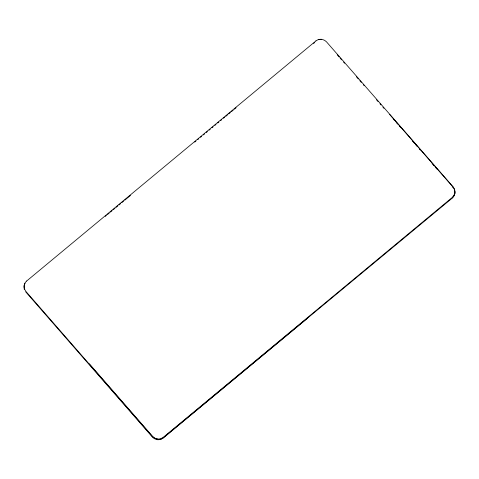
<?xml version="1.0" encoding="UTF-8"?>
<svg xmlns="http://www.w3.org/2000/svg" width="479" height="479" viewBox="0 0 479 479"><rect width="100%" height="100%" fill="white"/><g stroke="black" fill="none" stroke-linecap="round" stroke-linejoin="round"><path stroke-width="0.72" d="M315.865 40.913C319.008 38.398 323.702 38.871 326.433 41.763L453.284 187.067C455.876 190.085 455.272 194.737 452.398 197.336L163.111 437.453C159.968 439.776 155.238 439.686 152.544 436.698L25.788 291.304C23.369 288.268 23.543 283.586 26.584 281.023M454.775 191.63L454.954 193.073L454.278 195.648L452.416 197.977L163.016 438.01L160.483 439.309M24.633 284.598L24.01 286.693L24.255 289.34M24.046 285.927L24.986 283.334M454.014 195.666L454.954 193.073M452.302 197.893L453.158 196.779M315.912 40.925L26.626 281.041M105.236 216.394L106.38 215.442M107.53 214.49L109.254 213.059M110.398 212.107L112.122 210.676M113.272 209.724L114.99 208.293M116.14 207.341L117.858 205.91M119.008 204.958L120.732 203.533M121.876 202.581L123.6 201.15M124.75 200.198L130.486 195.432M194.773 142.071L195.917 141.119M197.641 139.688L198.791 138.736M200.509 137.311L201.659 136.353M203.383 134.928L204.527 133.976M206.251 132.545L207.401 131.593M209.119 130.162L210.269 129.21M211.993 127.779L213.143 126.827M214.861 125.396L216.011 124.444M217.729 123.019L218.879 122.061M220.603 120.636L221.753 119.684M223.471 118.253L224.621 117.301M225.771 116.349L227.489 114.918M228.639 113.966L230.363 112.535M231.507 111.583L233.231 110.152M234.381 109.2L236.099 107.769M313.595 43.451L314.739 42.499M307.728 318.026L163.135 438.087C159.992 440.596 155.298 440.129 152.573 437.237L25.77 291.927M318.517 39.691L321.283 39.212M157.717 439.788L159.794 439.429M157.621 439.135L154.968 438.207L152.699 436.519L89.334 363.824M389.69 114.517L453.134 187.145L454.481 189.6L454.99 192.307M337.216 54.78L339.186 57.031M340.168 58.157L341.641 59.845M343.605 62.102L344.587 63.228M356.388 76.742L358.352 78.999M359.825 80.688L361.298 82.376M363.268 84.627L364.25 85.753M376.536 99.836L378.009 101.524M379.979 103.781L380.961 104.907M382.925 107.158L383.907 108.284M393.738 119.552L394.72 120.678M396.193 122.367L397.672 124.055M399.636 126.306L400.618 127.438M412.413 140.952L414.383 143.203M415.856 144.898L417.329 146.586M419.299 148.837L420.281 149.963M432.076 163.483L434.04 165.734M435.513 167.422L436.992 169.117M452.224 186.576L453.206 187.702"/></g></svg>
